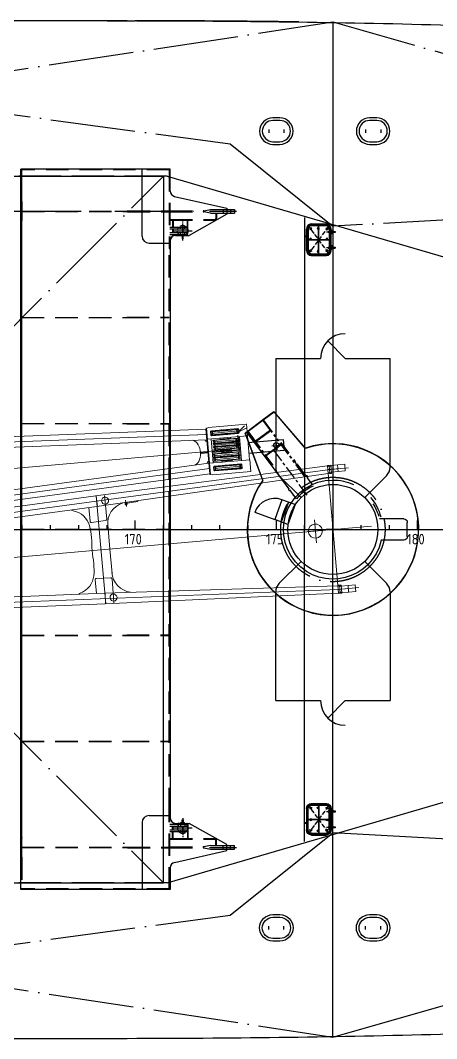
# Model space of a CAD drawing. Header units: millimetres. Extents: x -1838618 to -1600818, y -1770412 to -1553248.
# Drawn here: x -1694560 to -1682764, y -1733110 to -1704294 of the extents above; entities that cross this region are included whole.
import ezdxf

# ---------------------------------------------------------------- set-up
doc = ezdxf.new("R2010")
doc.units = ezdxf.units.MM
doc.header["$LTSCALE"] = 100
for name, pattern in [('ACAD_ISO02W100', [15, 12, -3]), ('ACAD_ISO04W100', [30, 24, -3, 0, -3]), ('ACAD_ISO05W100', [34, 24, -3, 0.5, -3, 0.5, -3]), ('CENTER', [2, 1.25, -0.25, 0.25, -0.25]), ('DASHED', [0.75, 0.5, -0.25]), ('HC2-TOP$0$238-P33+P34-tv$0$DASHED2', [9.525, 6.35, -3.175]), ('HC2-TOP$0$CENTER2', [28.575, 19.05, -3.175, 3.175, -3.175]), ('HC2-TOP$0$DASHED2', [9.525, 6.35, -3.175]), ('HC2-TOP$0$PHANTOM', [63.5, 31.75, -6.35, 6.35, -6.35, 6.35, -6.35]), ('HIDDEN', [9.525, 6.35, -3.175])]:
    doc.linetypes.add(name, pattern=pattern)
for name, color, linetype in [('412equipment', 6, 'Continuous'), ('_____1', 160, 'Continuous'), ('EDGES', 6, 'Continuous'), ('HC2-TOP$0$K1-CEN', 1, 'HC2-TOP$0$CENTER2'), ('HC2-TOP$0$K1-COMP_L', 140, 'HC2-TOP$0$PHANTOM'), ('HC2-TOP$0$K1-DASH', 2, 'HC2-TOP$0$DASHED2'), ('HC2-TOP$0$K2-DASH', 9, 'HC2-TOP$0$DASHED2'), ('HC2-TOP$0$SHAPE_L', 3, 'Continuous'), ('HC2-TOP$0$THICK_L', 3, 'Continuous'), ('图层4', 4, 'Continuous'), ('外型', 6, 'Continuous'), ('点划线', 1, 'CENTER'), ('物件', 4, 'Continuous'), ('虚线G', 3, 'DASHED')]:
    doc.layers.add(name, color=color, linetype=linetype)
doc.layers.add('标注', color=2, linetype='Continuous', lineweight=20)
doc.styles.get("Standard").update_dxf_attribs({"font": 'gbenor.shx', "width": 0.9, "bigfont": 'gbcbig.shx'})

# ---------------------------------------------------------------- blocks, each defined once
blk = doc.blocks.new('A$C6DAA1CFF')
at = {"color": 1, "linetype": 'ACAD_ISO04W100'}
blk.add_circle((1620, 5541), 1478, dxfattribs=at)
at = {"color": 2}
for centre, start, end in [((1970, 10381), 90, 180), ((1970, 700), 180, 270)]:
    blk.add_arc(centre, 700, start, end, dxfattribs=at)
at = {"layer": 'EDGES', "color": 4}
for p, q in [((1970, 10381), (1476, 10878)), ((0, 10381), (0, 7308)), ((0, 10381), (1270, 10381)), ((1970, 10381), (3240, 10381)), ((3240, 7308), (3240, 10381)), ((719, 6443), (102, 7060)), ((2521, 6443), (3138, 7060)), ((719, 4638), (102, 4021)), ((2521, 4638), (3138, 4021)), ((0, 700), (0, 3773)), ((3240, 3773), (3240, 700)), ((0, 700), (1270, 700)), ((1970, 700), (1476, 204)), ((1970, 700), (3240, 700))]:
    blk.add_line(p, q, dxfattribs=at)
blk.add_circle((1620, 5541), 1275, dxfattribs=at)
for centre, start, end in [((350, 7308), 180, 224.9592), ((2890, 7308), 315.0408, 0), ((350, 3773), 135.0408, 180), ((2890, 3773), 0, 44.9592)]:
    blk.add_arc(centre, 350, start, end, dxfattribs=at)
blk = doc.blocks.new('COORD')
at = {"color": 4}
for p, q in [((131400, 0), (131400, 125)), ((132200, 0), (132200, 125)), ((133000, 0), (133000, 125)), ((133800, 0), (133800, 125)), ((134600, 0), (134600, 250)), ((134600, 0), (134600, 125)), ((135400, 0), (135400, 125)), ((136200, 0), (136200, 125)), ((137000, 0), (137000, 125)), ((137800, 0), (137800, 125)), ((138600, 0), (138600, 250)), ((138600, 0), (138600, 125)), ((139400, 0), (139400, 125)), ((140200, 0), (140200, 125)), ((141000, 0), (141000, 125)), ((141800, 0), (141800, 125)), ((142600, 0), (142600, 250)), ((142600, 0), (142600, 125)), ((-3960, 0), (177600, 0))]:
    blk.add_line(p, q, dxfattribs=at)
for s, p in [('170', (134304, -423)), ('175', (138304, -423)), ('180', (142304, -423))]:
    blk.add_text(s, height=300, dxfattribs=at).set_placement(p)
blk = doc.blocks.new('H600X800A')
at = {"layer": '图层4'}
for p, q in [((-213, 45), (-213, -45)), ((213, 45), (213, -45))]:
    blk.add_line(p, q, dxfattribs=at)
for points in [[(475, 0, 0.414214), (100, 375), (-100, 375, 0.414214), (-475, 0, 0.414214), (-100, -375), (100, -375, 0.414214)], [(400, 0), (400, 0, 0.414214), (100, 300), (-100, 300, 0.414214), (-400, 0), (-400, 0, 0.414214), (-100, -300), (100, -300, 0.414214)]]:
    blk.add_lwpolyline(points, format="xyb", close=True, dxfattribs=at)
blk = doc.blocks.new('manhole cove')
at = {"layer": '标注'}
for p, q in [((-144186, 45168), (-144186, 45078)), ((-143759, 45168), (-143759, 45078))]:
    blk.add_line(p, q, dxfattribs=at)
at = {"color": 2, "xscale": -1, "rotation": 180.0000000005409}
blk.add_blockref('H600X800A', (-143973, 45123), dxfattribs=at)
blk = doc.blocks.new('HC2-TOP$0$CYL-280')
at = {"ltscale": 0.1}
for points in [[(-233, 18), (-233, -18), (-149, -18), (-149, 18)], [(-139, 122), (-122, 139), (-97, 114), (-114, 97)], [(-139, -122), (-122, -139), (-97, -114), (-114, -97)]]:
    blk.add_lwpolyline(points, close=True, dxfattribs=at)
blk.add_circle((0, 0), 149, dxfattribs=at)
at = {"layer": 'HC2-TOP$0$K1-CEN', "ltscale": 0.1}
for p, q in [((-275, 0), (275, 0)), ((0, 275), (0, -275))]:
    blk.add_line(p, q, dxfattribs=at)
blk = doc.blocks.new('A$C72DA127C')
at = {"color": 136, "linetype": 'HC2-TOP$0$238-P33+P34-tv$0$DASHED2', "lineweight": -2}
for p, q in [((984, 9019), (1924, 9019)), ((984, 8989), (1924, 8989)), ((1932, 9005), (1924, 9019)), ((1932, 9003), (1924, 8989)), ((1932, 9003), (1932, 9005)), ((1934, 9005), (1942, 9019)), ((1934, 9003), (1934, 9005)), ((1934, 9003), (1942, 8989)), ((1942, 9019), (2134, 9059)), ((2134, 8949), (1942, 8989)), ((2134, 9059), (2594, 9059)), ((2134, 8949), (2594, 8949)), ((2287, 8949), (2287, 8799)), ((2302, 8949), (2302, 8799)), ((2487, 9059), (2487, 8949)), ((2701, 9059), (2701, 8949)), ((984, 8769), (2257, 8769)), ((984, 8754), (2257, 8754)), ((1056, 8754), (1056, 8557)), ((1071, 8754), (1071, 8557)), ((1484, 8361), (1484, 8754)), ((1494, 8361), (1494, 8754)), ((984, 8557), (1484, 8557)), ((984, 8507), (1484, 8507)), ((984, 8401), (1484, 8401)), ((1056, 8507), (1056, 8401)), ((1071, 8507), (1071, 8401)), ((1484, 8507), (1484, 8557)), ((1484, 8351), (1484, 8401)), ((1484, 8361), (1494, 8361)), ((984, 8351), (1484, 8351)), ((984, -8343), (1484, -8343)), ((1484, -8343), (1484, -8393)), ((1484, -8353), (1494, -8353)), ((1484, -8353), (1484, -8746)), ((1494, -8353), (1494, -8746)), ((984, -8393), (1484, -8393)), ((984, -8499), (1484, -8499)), ((984, -8549), (1484, -8549)), ((1056, -8499), (1056, -8393)), ((1056, -8746), (1056, -8549)), ((1071, -8499), (1071, -8393)), ((1071, -8746), (1071, -8549)), ((1484, -8499), (1484, -8549)), ((984, -8746), (2257, -8746)), ((984, -8761), (2257, -8761)), ((2287, -8941), (2287, -8791)), ((2302, -8941), (2302, -8791)), ((984, -8981), (1924, -8981)), ((984, -9011), (1924, -9011)), ((1932, -8995), (1924, -8981)), ((1932, -8997), (1924, -9011)), ((1932, -8995), (1932, -8997)), ((1934, -8995), (1942, -8981)), ((1934, -8995), (1934, -8997)), ((1934, -8997), (1942, -9011)), ((2134, -8941), (1942, -8981)), ((1942, -9011), (2134, -9051)), ((2134, -8941), (2594, -8941)), ((2134, -9051), (2594, -9051)), ((2487, -9051), (2487, -8941)), ((2701, -9051), (2701, -8941))]:
    blk.add_line(p, q, dxfattribs=at)
at = {"color": 136, "linetype": 'Continuous', "lineweight": -2}
for p, q in [((2594, 9059), (2814, 9059)), ((2594, 9059), (2814, 9059)), ((2594, 8949), (2814, 8949)), ((2594, 8949), (2814, 8949)), ((2814, 9059), (2814, 8949)), ((2814, 9059), (2814, 8949)), ((2594, -8941), (2814, -8941)), ((2594, -8941), (2814, -8941)), ((2594, -9051), (2814, -9051)), ((2594, -9051), (2814, -9051)), ((2814, -9051), (2814, -8941)), ((2814, -9051), (2814, -8941))]:
    blk.add_line(p, q, dxfattribs=at)
at = {"color": 136, "linetype": 'HC2-TOP$0$238-P33+P34-tv$0$DASHED2', "lineweight": -2}
for centre, radius, start, end in [((1933, 8982), 38, 76.1839, 103.8161), ((1933, 9026), 38, 256.1839, 283.8161), ((2257, 8799), 45, 270, 0), ((2257, 8799), 30, 270, 0), ((2257, -8791), 45, 0, 90), ((2257, -8791), 30, 0, 90), ((1933, -9018), 38, 76.1839, 103.8161), ((1933, -8974), 38, 256.1839, 283.8161)]:
    blk.add_arc(centre, radius, start, end, dxfattribs=at)
at = {"layer": 'HC2-TOP$0$K1-CEN', "color": 136}
blk.add_line((-20581, 9004), (1648, 9004), dxfattribs=at)
at = {"layer": 'HC2-TOP$0$K1-CEN', "color": 136, "ltscale": 0.5}
for p, q in [((2102, 9004), (2869, 9004)), ((2594, 9079), (2594, 8934)), ((2594, -9071), (2594, -8926)), ((2102, -8996), (2869, -8996))]:
    blk.add_line(p, q, dxfattribs=at)
at = {"layer": 'HC2-TOP$0$K1-CEN', "color": 136, "ltscale": 0.25}
for p, q in [((2594, 9072), (2594, 8941)), ((2594, -9064), (2594, -8933))]:
    blk.add_line(p, q, dxfattribs=at)
at = {"layer": 'HC2-TOP$0$K1-CEN', "color": 136, "ltscale": 0.1}
for p, q in [((1089, 8454), (1597, 8454)), ((1344, 8589), (1344, 8284)), ((1344, -8581), (1344, -8276)), ((1089, -8446), (1597, -8446))]:
    blk.add_line(p, q, dxfattribs=at)
at = {"layer": 'HC2-TOP$0$K1-DASH', "color": 136, "ltscale": 0.2}
for p, q in [((1281, 8507), (1281, 8557)), ((1281, 8351), (1281, 8401)), ((1407, 8507), (1407, 8557)), ((1407, 8351), (1407, 8401)), ((1281, -8343), (1281, -8393)), ((1407, -8343), (1407, -8393)), ((1281, -8499), (1281, -8549)), ((1407, -8499), (1407, -8549))]:
    blk.add_line(p, q, dxfattribs=at)
at = {"layer": 'HC2-TOP$0$K2-DASH', "color": 136}
for p, q in [((964, 10184), (-3246, 10184)), ((964, 10174), (-3246, 10174)), ((-3226, 10174), (-3226, 9284)), ((-3214, 9284), (-3214, 10174)), ((964, 10199), (964, 7954)), ((984, 10199), (984, 7994)), ((-3214, 9284), (-3226, 9284)), ((-3226, 8724), (-3226, 9284)), ((-3214, 9284), (-3210, 9266)), ((-3210, 9266), (-3210, 8745)), ((-3210, 9008), (-236, 9008)), ((-3210, 9000), (-236, 9000)), ((-236, 9008), (-216, 9014)), ((-236, 9008), (-236, 9000)), ((-236, 9000), (-216, 8994)), ((-216, 9014), (964, 9014)), ((-216, 8994), (964, 8994)), ((-3226, 8724), (-3226, -8716)), ((-3217, 8724), (-3226, 8724)), ((-3217, 8724), (-3210, 8745)), ((-3217, -8716), (-3217, 8724)), ((964, 7954), (976, 7954)), ((964, 5224), (964, 7954)), ((976, 7954), (984, 7994)), ((976, 5224), (976, 7954)), ((-3217, 6004), (-236, 6004)), ((-3217, 5996), (-236, 5996)), ((-236, 5995), (-236, 6005)), ((-236, 6005), (964, 6005)), ((-236, 5995), (964, 5995)), ((964, 454), (964, 5224)), ((974, 5224), (974, 454)), ((-3217, 3004), (-236, 3004)), ((-3217, 2995), (-236, 2995)), ((-236, 2993), (-236, 3004)), ((-236, 3004), (964, 3004)), ((-236, 2993), (964, 2993)), ((964, -446), (964, 454)), ((974, 454), (974, -446)), ((-3217, 8), (964, 8)), ((-3217, 0), (964, 0)), ((964, -5216), (964, -446)), ((974, -446), (974, -5216)), ((-3217, -2987), (-236, -2987)), ((-3217, -2996), (-236, -2996)), ((-236, -2985), (-236, -2996)), ((-236, -2985), (964, -2985)), ((-236, -2996), (964, -2996)), ((964, -7946), (964, -5216)), ((976, -7946), (976, -5216)), ((-3217, -5988), (-236, -5988)), ((-3217, -5996), (-236, -5996)), ((-236, -5987), (964, -5987)), ((-236, -5987), (-236, -5997)), ((-236, -5997), (964, -5997)), ((964, -10191), (964, -7946)), ((964, -7946), (976, -7946)), ((976, -7946), (984, -7986)), ((984, -10191), (984, -7986)), ((-3217, -8716), (-3226, -8716)), ((-3226, -8716), (-3226, -9276)), ((-3217, -8716), (-3210, -8737)), ((-3210, -9258), (-3210, -8737)), ((-3214, -8992), (-236, -8992)), ((-3214, -9000), (-236, -9000)), ((-236, -8992), (-216, -8986)), ((-236, -9000), (-236, -8992)), ((-236, -9000), (-216, -9006)), ((-216, -8986), (964, -8986)), ((-216, -9006), (964, -9006)), ((-3226, -9276), (-3226, -10166)), ((-3214, -9276), (-3226, -9276)), ((-3214, -9276), (-3210, -9258)), ((-3214, -9276), (-3214, -10166)), ((964, -10166), (-3246, -10166)), ((964, -10176), (-3246, -10176))]:
    blk.add_line(p, q, dxfattribs=at)
at = {"layer": 'HC2-TOP$0$SHAPE_L', "color": 136}
for p, q in [((994, 10199), (-3246, 10199)), ((-3246, -10191), (-3246, 10199)), ((994, 9574), (994, 10199)), ((1111, 9427), (2594, 9089)), ((2594, 9089), (2594, 8919)), ((2594, 8919), (1524, 8324)), ((994, 8174), (994, -8166)), ((1144, 8324), (1524, 8324)), ((1144, -8316), (1524, -8316)), ((2594, -8911), (1524, -8316)), ((2594, -9081), (2594, -8911)), ((1111, -9419), (2594, -9081)), ((994, -9566), (994, -10191)), ((994, -10191), (-3246, -10191))]:
    blk.add_line(p, q, dxfattribs=at)
for centre, start, end in [((1144, 9574), 180, 257.1475), ((1144, 8174), 90, 180), ((1144, -8166), 180, 270), ((1144, -9566), 102.8525, 180)]:
    blk.add_arc(centre, 150, start, end, dxfattribs=at)
at = {"layer": 'HC2-TOP$0$THICK_L', "color": 136}
for p, q in [((194, 8304), (194, 10199)), ((394, 8104), (994, 8104)), ((194, -8296), (194, -10191)), ((394, -8096), (994, -8096))]:
    blk.add_line(p, q, dxfattribs=at)
for centre, start, end in [((394, 8304), 180, 270), ((394, -8296), 90, 180)]:
    blk.add_arc(centre, 200, start, end, dxfattribs=at)
at = {"layer": 'HC2-TOP$0$K1-COMP_L', "color": 136, "rotation": 90}
blk.add_blockref('HC2-TOP$0$CYL-280', (1344, 8454), dxfattribs=at)
at = {"layer": 'HC2-TOP$0$K1-COMP_L', "color": 136, "xscale": -1, "rotation": 90}
blk.add_blockref('HC2-TOP$0$CYL-280', (1344, -8446), dxfattribs=at)
blk = doc.blocks.new('A$C6D717977')
at = {"color": 31}
for p, q in [((29593, 2460), (30589, 2547)), ((30271, 2368), (30520, 2390)), ((30385, 2504), (30407, 2255)), ((30589, 2547), (30615, 2248)), ((29619, 2161), (30615, 2248))]:
    blk.add_line(p, q, dxfattribs=at)
blk.add_circle((30396, 2379), 75, dxfattribs=at)
at = {"layer": '_____1', "color": 31, "lineweight": 0}
for p, q in [((28422, 2854), (28479, 2891)), ((28479, 2891), (29555, 2985)), ((29555, 2987), (29584, 2651)), ((3054, 1695), (28419, 2691)), ((9653, 2104), (28403, 2841)), ((28387, 2689), (28449, 2694)), ((28402, 2863), (28421, 2864)), ((28403, 2841), (28514, 1579)), ((28421, 2864), (28535, 1559)), ((28448, 2552), (29584, 2651)), ((28531, 2757), (28538, 2678)), ((28539, 2771), (28537, 2771)), ((28537, 2764), (28537, 2771)), ((28537, 2764), (28542, 2758)), ((28539, 2771), (28928, 2805)), ((28929, 2794), (28540, 2760)), ((29325, 2788), (28541, 2719)), ((28542, 2758), (28585, 2741)), ((28549, 2681), (28545, 2675)), ((28546, 2668), (28545, 2675)), ((28546, 2668), (28548, 2668)), ((28936, 2713), (28547, 2679)), ((28548, 2668), (28937, 2702)), ((28549, 2681), (28588, 2706)), ((28559, 2790), (29301, 2855)), ((28571, 2651), (29314, 2716)), ((28584, 2678), (28576, 2768)), ((28813, 2797), (28811, 2795)), ((28813, 2797), (28815, 2797)), ((28928, 2807), (28815, 2797)), ((28817, 2798), (28817, 2800)), ((28822, 2690), (28820, 2692)), ((28822, 2690), (28824, 2688)), ((28938, 2698), (28824, 2688)), ((28847, 2798), (28844, 2832)), ((28846, 2815), (29010, 2830)), ((28858, 2678), (29022, 2693)), ((28858, 2678), (28858, 2676)), ((29320, 2839), (28928, 2805)), ((28928, 2807), (29044, 2817)), ((28929, 2794), (29321, 2829)), ((28936, 2713), (29328, 2747)), ((29329, 2737), (28937, 2702)), ((28938, 2698), (29053, 2708)), ((29022, 2693), (29022, 2690)), ((29046, 2818), (29044, 2817)), ((29046, 2818), (29046, 2815)), ((29055, 2711), (29053, 2708)), ((29055, 2711), (29055, 2713)), ((29097, 2608), (29099, 2581)), ((29319, 2826), (29278, 2801)), ((29326, 2749), (29281, 2767)), ((29292, 2740), (29284, 2830)), ((29302, 2626), (29334, 2261)), ((29309, 2668), (29348, 2223)), ((29319, 2826), (29323, 2833)), ((29322, 2840), (29320, 2839)), ((29323, 2833), (29322, 2840)), ((29323, 2628), (29355, 2262)), ((29331, 2743), (29326, 2749)), ((29329, 2737), (29331, 2737)), ((29331, 2737), (29331, 2743)), ((29334, 2828), (29341, 2748)), ((29351, 2631), (29411, 1952)), ((29576, 2650), (29635, 1972)), ((9671, 1804), (28430, 2542)), ((28549, 2561), (28608, 1882)), ((28601, 2524), (28950, 2555)), ((28601, 2524), (28602, 2518)), ((28602, 2518), (28607, 2512)), ((28951, 2544), (28605, 2514)), ((28605, 2479), (29305, 2541)), ((28607, 2512), (28649, 2496)), ((28609, 2434), (28958, 2465)), ((28613, 2448), (28609, 2441)), ((28609, 2434), (28609, 2441)), ((28610, 2428), (28959, 2458)), ((28610, 2428), (28610, 2421)), ((28610, 2421), (28615, 2415)), ((28957, 2476), (28611, 2445)), ((28613, 2448), (28652, 2468)), ((28960, 2446), (28613, 2415)), ((28614, 2383), (29314, 2444)), ((28615, 2415), (28658, 2400)), ((28621, 2351), (28617, 2344)), ((28618, 2338), (28617, 2344)), ((28618, 2338), (28967, 2369)), ((28966, 2379), (28619, 2349)), ((28619, 2330), (28967, 2360)), ((28619, 2330), (28619, 2323)), ((28619, 2323), (28624, 2317)), ((28621, 2351), (28660, 2372)), ((28968, 2349), (28622, 2319)), ((28622, 2285), (29322, 2346)), ((28624, 2317), (28666, 2303)), ((28666, 2250), (28643, 2521)), ((28799, 2582), (28801, 2557)), ((28802, 2555), (29099, 2581)), ((28850, 2548), (28848, 2546)), ((28850, 2548), (28950, 2557)), ((28858, 2452), (28855, 2456)), ((28858, 2452), (28856, 2449)), ((28959, 2461), (28858, 2452)), ((28858, 2452), (28959, 2461)), ((28866, 2435), (28863, 2469)), ((28866, 2355), (28864, 2360)), ((28866, 2355), (28865, 2351)), ((28866, 2355), (28967, 2364)), ((28967, 2364), (28866, 2355)), ((28874, 2339), (28871, 2373)), ((29299, 2585), (28950, 2555)), ((29053, 2566), (28950, 2557)), ((28951, 2544), (29300, 2575)), ((28957, 2476), (29306, 2506)), ((29307, 2495), (28958, 2465)), ((29308, 2489), (28959, 2458)), ((28959, 2461), (29061, 2470)), ((29061, 2470), (28959, 2461)), ((28960, 2446), (29309, 2476)), ((28966, 2379), (29314, 2410)), ((29315, 2399), (28967, 2369)), ((29316, 2391), (28967, 2360)), ((29070, 2373), (28967, 2364)), ((28967, 2364), (29070, 2373)), ((28968, 2349), (29317, 2380)), ((28974, 2283), (29323, 2313)), ((29053, 2566), (29053, 2564)), ((29056, 2452), (29053, 2486)), ((29061, 2470), (29061, 2474)), ((29061, 2470), (29061, 2467)), ((29065, 2356), (29062, 2390)), ((29070, 2373), (29069, 2378)), ((29070, 2373), (29070, 2369)), ((29296, 2572), (29259, 2549)), ((29285, 2304), (29261, 2575)), ((29302, 2508), (29262, 2522)), ((29304, 2476), (29268, 2453)), ((29310, 2412), (29270, 2425)), ((29313, 2377), (29276, 2357)), ((29318, 2315), (29278, 2329)), ((29296, 2572), (29300, 2579)), ((29299, 2585), (29300, 2579)), ((29306, 2502), (29302, 2508)), ((29304, 2476), (29308, 2483)), ((29307, 2495), (29306, 2502)), ((29308, 2489), (29308, 2483)), ((29315, 2406), (29310, 2412)), ((29313, 2377), (29317, 2384)), ((29315, 2399), (29315, 2406)), ((29316, 2391), (29317, 2384)), ((29323, 2309), (29318, 2315)), ((29324, 2303), (29323, 2309)), ((2107, -96), (28979, 2255)), ((28461, 2184), (28262, 2167)), ((28263, 2150), (28262, 2167)), ((28462, 2167), (28263, 2150)), ((28581, 2195), (29383, 2265)), ((28582, 2177), (29385, 2248)), ((29380, 2155), (28597, 2086)), ((29390, 2043), (28606, 1975)), ((28609, 2139), (28607, 2139)), ((28608, 2132), (28607, 2139)), ((28608, 2132), (28613, 2126)), ((28609, 2139), (28984, 2172)), ((28985, 2161), (28610, 2128)), ((28613, 2126), (28655, 2108)), ((28619, 2049), (28616, 2042)), ((28616, 2036), (28616, 2042)), ((28616, 2036), (28618, 2036)), ((28992, 2080), (28617, 2047)), ((28619, 2030), (28617, 2027)), ((28617, 2021), (28617, 2027)), ((28617, 2021), (28622, 2015)), ((28618, 2036), (28993, 2069)), ((28619, 2049), (28658, 2074)), ((28619, 2030), (28993, 2063)), ((28995, 2050), (28620, 2017)), ((28626, 2242), (28975, 2272)), ((28629, 2255), (28626, 2248)), ((28626, 2242), (28626, 2248)), ((28974, 2283), (28627, 2253)), ((28629, 2255), (28668, 2276)), ((28654, 2046), (28646, 2136)), ((28664, 1934), (28656, 2027)), ((28829, 2240), (29127, 2266)), ((28829, 2240), (28831, 2217)), ((28833, 2199), (28835, 2176)), ((28835, 2176), (29132, 2202)), ((28868, 2164), (28866, 2161)), ((28868, 2164), (28870, 2166)), ((28983, 2176), (28870, 2166)), ((28874, 2149), (28871, 2183)), ((28875, 2259), (28872, 2263)), ((28975, 2268), (28875, 2259)), ((28877, 2057), (28875, 2059)), ((28878, 2055), (28876, 2052)), ((28877, 2057), (28880, 2055)), ((28878, 2055), (28880, 2055)), ((28883, 2038), (28880, 2072)), ((28993, 2065), (28880, 2055)), ((28993, 2065), (28880, 2055)), ((29324, 2303), (28975, 2272)), ((28975, 2268), (29078, 2277)), ((28983, 2176), (29099, 2186)), ((29360, 2205), (28984, 2172)), ((28985, 2161), (29361, 2194)), ((28992, 2080), (29369, 2113)), ((29369, 2102), (28993, 2069)), ((29370, 2095), (28993, 2063)), ((28993, 2065), (29109, 2075)), ((28993, 2065), (29109, 2075)), ((28995, 2050), (29371, 2083)), ((29078, 2277), (29078, 2281)), ((29096, 2169), (29093, 2203)), ((29101, 2184), (29099, 2186)), ((29101, 2184), (29102, 2182)), ((29106, 2057), (29103, 2092)), ((29111, 2077), (29109, 2075)), ((29111, 2075), (29109, 2075)), ((29111, 2077), (29111, 2079)), ((29111, 2075), (29111, 2073)), ((29127, 2266), (29129, 2243)), ((29130, 2225), (29132, 2202)), ((29359, 2192), (29318, 2166)), ((29366, 2115), (29321, 2132)), ((29332, 2105), (29325, 2195)), ((29369, 2080), (29328, 2055)), ((29376, 2003), (29331, 2023)), ((29342, 1994), (29334, 2086)), ((29359, 2192), (29363, 2198)), ((29363, 2205), (29360, 2205)), ((29363, 2198), (29363, 2205)), ((29371, 2108), (29366, 2115)), ((29369, 2102), (29372, 2102)), ((29369, 2080), (29373, 2087)), ((29372, 2102), (29371, 2108)), ((29373, 2087), (29372, 2094)), ((9886, -653), (28488, 1878)), ((28507, 1873), (29644, 1973)), ((28625, 1683), (28619, 1762)), ((28622, 2015), (28665, 1997)), ((28626, 1774), (28624, 1774)), ((28625, 1767), (28624, 1774)), ((28629, 1938), (28625, 1931)), ((28626, 1927), (28625, 1931)), ((28625, 1767), (28629, 1761)), ((28626, 1774), (29016, 1808)), ((29002, 1968), (28627, 1936)), ((29017, 1797), (28627, 1763)), ((28628, 1925), (29003, 1958)), ((28629, 1938), (28668, 1965)), ((29412, 1791), (28629, 1722)), ((28629, 1761), (28672, 1743)), ((28646, 1795), (29388, 1860)), ((28671, 1681), (28663, 1773)), ((28856, 1930), (29154, 1956)), ((28856, 1930), (28859, 1900)), ((28887, 1945), (28885, 1947)), ((28887, 1945), (28889, 1946)), ((29003, 1956), (28889, 1946)), ((28900, 1802), (28898, 1798)), ((28900, 1802), (28902, 1802)), ((28905, 1785), (28902, 1820)), ((29015, 1812), (28902, 1802)), ((28933, 1820), (28933, 1818)), ((29002, 1968), (29378, 2001)), ((29379, 1991), (29003, 1958)), ((29003, 1956), (29118, 1966)), ((29015, 1812), (29131, 1822)), ((29407, 1842), (29016, 1808)), ((29017, 1797), (29408, 1831)), ((29024, 1716), (29415, 1750)), ((29416, 1739), (29025, 1705)), ((29120, 1966), (29118, 1966)), ((29120, 1966), (29120, 1968)), ((29133, 1822), (29131, 1822)), ((29133, 1822), (29133, 1818)), ((29154, 1956), (29156, 1926)), ((29406, 1829), (29365, 1804)), ((29413, 1752), (29368, 1770)), ((29379, 1743), (29371, 1835)), ((29381, 1997), (29376, 2003)), ((29379, 1991), (29381, 1993)), ((29381, 1993), (29381, 1997)), ((29406, 1829), (29410, 1836)), ((29409, 1842), (29407, 1842)), ((29410, 1836), (29409, 1842)), ((29418, 1746), (29413, 1752)), ((29416, 1739), (29418, 1742)), ((29418, 1742), (29418, 1746)), ((29428, 1751), (29421, 1833)), ((29673, 1637), (29644, 1973)), ((3350, -1693), (28503, 1729)), ((9921, -952), (28514, 1579)), ((28516, 1557), (28535, 1559)), ((28534, 1570), (28597, 1543)), ((28597, 1543), (29673, 1637)), ((28636, 1684), (28632, 1677)), ((28633, 1673), (28632, 1677)), ((29024, 1716), (28634, 1682)), ((28635, 1671), (29025, 1705)), ((28636, 1684), (28675, 1709)), ((28658, 1656), (29401, 1721)), ((28909, 1693), (28907, 1695)), ((28909, 1693), (28911, 1693)), ((29025, 1703), (28911, 1693)), ((28945, 1681), (28945, 1683)), ((29025, 1703), (29140, 1713)), ((29143, 1713), (29140, 1713)), ((29143, 1713), (29142, 1715))]:
    blk.add_line(p, q, dxfattribs=at)
for points in [[(29542, 2865), (29315, 2753), (29493, 2934)], [(28559, 2790), (28544, 2787), (28534, 2773), (28531, 2757)], [(28538, 2678), (28544, 2664), (28556, 2654), (28571, 2651)], [(28588, 2706), (28596, 2713), (28597, 2724), (28594, 2733), (28585, 2741)], [(29278, 2801), (29272, 2792), (29271, 2783), (29274, 2773), (29281, 2767)], [(29334, 2828), (29328, 2842), (29317, 2854), (29301, 2855)], [(29314, 2716), (29328, 2721), (29338, 2733), (29341, 2748)], [(28372, 2539), (28380, 2520), (28394, 2504), (28414, 2495), (28434, 2494)], [(28652, 2468), (28660, 2478), (28659, 2488), (28649, 2496)], [(28660, 2372), (28668, 2381), (28667, 2392), (28658, 2400)], [(29259, 2549), (29251, 2540), (29252, 2529), (29262, 2522)], [(29268, 2453), (29260, 2444), (29261, 2433), (29270, 2425)], [(29276, 2357), (29268, 2348), (29269, 2337), (29278, 2329)], [(28658, 2074), (28666, 2081), (28667, 2092), (28664, 2103), (28655, 2108)], [(28668, 2276), (28676, 2285), (28675, 2296), (28666, 2303)], [(29318, 2166), (29313, 2159), (29311, 2149), (29315, 2138), (29321, 2132)], [(29328, 2055), (29322, 2048), (29321, 2037), (29324, 2029), (29331, 2023)], [(29372, 2094), (29370, 2093), (29370, 2095)], [(28484, 1925), (28464, 1921), (28446, 1909), (28435, 1891), (28430, 1871)], [(28646, 1795), (28631, 1789), (28622, 1778), (28619, 1762)], [(28626, 1927), (28626, 1925), (28628, 1925)], [(28668, 1965), (28676, 1972), (28677, 1981), (28674, 1991), (28665, 1997)], [(28675, 1709), (28683, 1718), (28684, 1727), (28681, 1738), (28672, 1743)], [(28933, 1818), (29098, 1832), (29097, 1834)], [(29365, 1804), (29359, 1797), (29358, 1786), (29361, 1778), (29368, 1770)], [(29421, 1833), (29415, 1847), (29404, 1857), (29388, 1860)], [(29401, 1721), (29415, 1726), (29425, 1738), (29428, 1753)], [(28625, 1683), (28631, 1669), (28643, 1659), (28658, 1656)], [(28633, 1673), (28633, 1671), (28635, 1671)], [(29110, 1695), (29109, 1697), (28945, 1683)]]:
    blk.add_lwpolyline(points, dxfattribs=at)
for points in [[(28247, 2191), (28240, 2308), (28158, 2507), (28026, 2526)], [(28087, 1824), (28215, 1866), (28260, 2074), (28247, 2191)]]:
    blk.add_open_spline(points, degree=3, dxfattribs=at)
blk = doc.blocks.new('A$C0D853225')
at = {"layer": '_____1', "color": 31}
for p, q in [((-9954, 3128), (-9672, 3338)), ((-9949, 3119), (-9666, 3330)), ((-9666, 3330), (-9672, 3338)), ((-9666, 3330), (-9661, 3334)), ((-8779, 2295), (-9666, 3330)), ((-8781, 2299), (-9666, 3330)), ((-8777, 2303), (-9661, 3334)), ((-10477, 2728), (-9949, 3119)), ((-10443, 2767), (-9954, 3128)), ((-9720, 2743), (-9983, 3095)), ((-9709, 2752), (-9969, 3104)), ((-9990, 1393), (-10482, 2726)), ((-9983, 1393), (-10477, 2728)), ((-9249, 1157), (-10436, 2758)), ((-10065, 2299), (-10412, 2776)), ((-10052, 2308), (-10399, 2786)), ((-9772, 2811), (-10194, 2497)), ((-9631, 2621), (-9676, 2683)), ((-9617, 2630), (-9662, 2692)), ((-9902, 2104), (-9479, 2417)), ((-9893, 2093), (-9470, 2406)), ((-9541, 2499), (-9586, 2561)), ((-9528, 2509), (-9573, 2570)), ((-9269, 2134), (-9494, 2439)), ((-9256, 2144), (-9483, 2449)), ((-9237, 2159), (-9462, 2464)), ((-9973, 2177), (-10020, 2239)), ((-9962, 2187), (-10007, 2248)), ((-9704, 1812), (-9928, 2117)), ((-9691, 1822), (-9917, 2127)), ((-9451, 1945), (-9677, 2248)), ((-9179, 2013), (-9224, 2074)), ((-9166, 2022), (-9211, 2084)), ((-9359, 1823), (-9406, 1883)), ((-9088, 1458), (-9314, 1764)), ((-9088, 1891), (-9135, 1953)), ((-9076, 1900), (-9121, 1962)), ((-9056, 1915), (-9101, 1977)), ((-9088, 1958), (-9032, 1825)), ((-8783, 1479), (-9043, 1831)), ((-8769, 1486), (-9032, 1838)), ((-8749, 1501), (-9011, 1855)), ((-9236, 1140), (-9498, 1494)), ((-8721, 1498), (-8734, 1515)), ((-8998, 1337), (-9043, 1398)), ((-8726, 973), (-8953, 1277)), ((-9035, 871), (-9224, 1125)), ((-5993, 301), (-6684, 301)), ((-8000, -95), (-8000, 283)), ((-5892, -202), (-5892, 202)), ((-7809, 0), (-8189, 0)), ((-5993, -303), (-6631, -303))]:
    blk.add_line(p, q, dxfattribs=at)
at = {"layer": '_____1', "color": 31, "lineweight": 0}
for p, q in [((-8157, 1798), (-14727, 949)), ((-8109, 1813), (-8158, 1808)), ((-8158, 1808), (-8138, 1579)), ((-8138, 1579), (-8158, 1808)), ((-7843, -1800), (-8157, 1798)), ((-8044, 1788), (-8143, 1780)), ((-7562, 1744), (-8135, 1694)), ((-8109, 1813), (-8089, 1584)), ((-7854, 1639), (-7871, 1827)), ((-8150, 1693), (-33303, -1729)), ((-8139, 1588), (-14686, 653)), ((-7861, 1718), (-8150, 1693)), ((-8030, 1619), (-8128, 1610)), ((-14721, 952), (-33314, -1579)), ((-14671, 654), (-14712, 952)), ((-14438, -2103), (-14706, 953)), ((-14444, 668), (-14469, 963)), ((-14686, 653), (-33288, -1878)), ((-14882, 235), (-14916, 622)), ((-14407, 296), (-14441, 687)), ((-13959, 749), (-13960, 757)), ((-13889, 710), (-13891, 737)), ((-13883, 740), (-13885, 768)), ((-13849, 653), (-13876, 834)), ((-13842, 746), (-13847, 774)), ((-15396, 535), (-15398, 556)), ((-6907, 96), (-33779, -2255)), ((-14840, 199), (-14440, 254)), ((-14319, -553), (-14380, 138)), ((-8469, -377), (-8526, 269)), ((-14319, -553), (-14259, -1244)), ((-14737, -1426), (-14703, -1813)), ((-7854, -1695), (-33219, -2691)), ((-7861, -1590), (-14471, -1804)), ((-7842, -1808), (-7862, -1579)), ((-7565, -1670), (-7854, -1695)), ((-7748, -1600), (-7846, -1608)), ((-7265, -1644), (-7839, -1694)), ((-7793, -1804), (-7813, -1575)), ((-7556, -1777), (-7572, -1588)), ((-14471, -1804), (-33230, -2542)), ((-15190, -1813), (-15189, -1832)), ((-7843, -1800), (-14460, -2105)), ((-14456, -1803), (-14445, -2103)), ((-14230, -1776), (-14204, -2072)), ((-7793, -1804), (-7842, -1808)), ((-7733, -1769), (-7832, -1777)), ((-14453, -2104), (-33203, -2841))]:
    blk.add_line(p, q, dxfattribs=at)
at = {"layer": '_____1', "color": 31}
for points in [[(-10477, 2728), (-10482, 2737), (-10443, 2767)], [(-10482, 2726), (-10477, 2728), (-10436, 2758)], [(-10185, 2486), (-9973, 2643), (-9762, 2799)], [(-8580, 1275), (-8726, 1470), (-8715, 1483), (-8713, 1498), (-8719, 1513), (-8732, 1522), (-8747, 1524), (-8762, 1518)], [(-9249, 1157), (-9258, 1144), (-9260, 1129), (-9254, 1114), (-9243, 1105), (-9226, 1103), (-9213, 1108)], [(-8813, 1078), (-8891, 1015), (-8966, 945), (-9035, 871)]]:
    blk.add_lwpolyline(points, dxfattribs=at)
at = {"layer": '_____1', "color": 31, "lineweight": 0}
for points in [[(-8109, 1813), (-8089, 1584), (-8138, 1579)], [(-8089, 1584), (-8044, 1588), (-8064, 1817), (-8109, 1813)], [(-8047, 1622), (-7649, 1657), (-7665, 1845), (-8063, 1810)], [(-13534, 818), (-13531, 791), (-13891, 737)], [(-13889, 710), (-13829, 717), (-13832, 747)], [(-13838, 716), (-13839, 705), (-13847, 698), (-13855, 693), (-13866, 694), (-13873, 700), (-13878, 711)], [(-14440, 254), (-14425, 260), (-14415, 269), (-14408, 280), (-14407, 296)], [(-14882, 235), (-14879, 220), (-14869, 208), (-14856, 202), (-14840, 199)], [(-14702, -1386), (-14716, -1390), (-14729, -1397), (-14736, -1411), (-14737, -1426)], [(-14224, -1795), (-14258, -1404), (-14261, -1389), (-14271, -1379), (-14282, -1371), (-14298, -1370), (-14702, -1386)], [(-7862, -1579), (-7813, -1575), (-7793, -1804)], [(-7793, -1804), (-7748, -1800), (-7768, -1571), (-7813, -1575)], [(-7748, -1794), (-7350, -1759), (-7367, -1570), (-7765, -1605)]]:
    blk.add_lwpolyline(points, dxfattribs=at)
at = {"layer": '_____1', "color": 31}
for points, knots in [([(-9986, 1389), (-10693, 378), (-10527, -1008), (-9599, -1822), (-8671, -2638), (-7280, -2623), (-6366, -1793), (-5453, -958), (-5311, 424), (-6038, 1425), (-6672, 2297), (-7791, 2631), (-8779, 2295)], [0, 0, 0, 0, 1, 1, 1, 2, 2, 2, 3, 3, 3, 3.873397, 3.873397, 3.873397, 3.873397]), ([(-9990, 1393), (-10675, 415), (-10547, -916), (-9691, -1747), (-8827, -2579), (-7503, -2661), (-6542, -1947), (-5585, -1225), (-5293, 68), (-5847, 1131), (-6411, 2190), (-7638, 2681), (-8777, 2303)], [0, 0, 0, 0, 1, 1, 1, 2, 2, 2, 3, 3, 3, 4, 4, 4, 4]), ([(-6631, -303), (-6890, -1431), (-8296, -1787), (-9060, -917), (-9838, 0), (-9204, 1389), (-8000, 1400)], [0, 0, 0, 0, 1, 1, 1, 2, 2, 2, 2])]:
    blk.add_open_spline(points, degree=3, knots=knots, dxfattribs=at)
for points in [[(-8560, 1228), (-8674, 1180), (-8790, 1101), (-8884, 1020)], [(-8000, 1400), (-7795, 1401), (-7607, 1358), (-7420, 1275)], [(-6935, 910), (-6796, 753), (-6701, 562), (-6645, 361)], [(-6865, 730), (-6787, 607), (-6749, 519), (-6704, 380)], [(-5993, 301), (-5940, 304), (-5892, 258), (-5892, 202)], [(-5892, -202), (-5892, -258), (-5937, -303), (-5993, -303)]]:
    blk.add_open_spline(points, degree=3, dxfattribs=at)
at = {"layer": '_____1', "color": 31, "lineweight": 0}
for points, knots in [([(-14555, 807), (-14539, 675), (-14352, 692), (-14356, 824), (-14377, 955), (-14561, 940), (-14555, 807)], [0, 0, 0, 0, 1, 1, 1, 2, 2, 2, 2]), ([(-8698, -61), (-8663, -325), (-8288, -292), (-8300, -26), (-8335, 237), (-8709, 204), (-8698, -61), (-8698, -61), (-8300, -26), (-8300, -26)], [0, 0, 0, 0, 1, 1, 1, 2, 2, 2, 3, 3, 3, 3]), ([(-14315, -1933), (-14300, -2066), (-14112, -2048), (-14116, -1915), (-14136, -1785), (-14323, -1800), (-14315, -1933)], [0, 0, 0, 0, 1, 1, 1, 2, 2, 2, 2])]:
    blk.add_open_spline(points, degree=3, knots=knots, dxfattribs=at)
for points in [[(-13959, 749), (-14230, 668), (-14413, 392), (-14378, 111)], [(-14822, -597), (-14850, -115), (-14811, 433), (-15396, 535)], [(-15190, -1813), (-14631, -1603), (-14766, -1084), (-14822, -597)], [(-14261, -1216), (-14247, -1500), (-14019, -1739), (-13738, -1772)]]:
    blk.add_open_spline(points, degree=3, dxfattribs=at)
blk = doc.blocks.new('A$C316F6EE2')
at = {"color": 3, "ltscale": 10}
for p, q in [((-1445, 845), (-1650, 281)), ((-1257, 777), (-1463, 213)), ((-1069, 708), (-1445, 845)), ((-1069, 708), (-1275, 145)), ((-2214, 487), (-1650, 281)), ((-1275, 145), (-1650, 281))]:
    blk.add_line(p, q, dxfattribs=at)
blk.add_arc((-1650, 281), 600, 70, 160, dxfattribs=at)
blk = doc.blocks.new('800x600')
at = {"layer": '外型', "color": 2, "linetype": 'Continuous'}
for p, q in [((-300, 348), (300, 348)), ((-448, 208), (-448, -216)), ((448, 208), (448, -208))]:
    blk.add_line(p, q, dxfattribs=at)
for centre, radius, start, end in [((-300, 200), 148, 90.0672, 176.7), ((300, 200), 148, 3.2955, 89.9373), ((-300, -199), 149, 186.6047, 269.7316), ((300, -200), 148, 270.0672, 356.7)]:
    blk.add_arc(centre, radius, start, end, dxfattribs=at)
at = {"layer": '标注', "linetype": 'ACAD_ISO05W100', "lineweight": 25, "ltscale": 0.05}
for p, q in [((-370, -270), (370, 270)), ((370, -270), (-370, 270))]:
    blk.add_line(p, q, dxfattribs=at)
at = {"layer": '标注', "lineweight": 25}
for p, q in [((-338, 246), (-291, 256)), ((-328, 199), (-338, 246)), ((-338, 48), (-338, 0)), ((-338, 0), (-290, 0)), ((0, 198), (0, 246)), ((0, 246), (48, 246)), ((338, 0), (290, 0)), ((338, 246), (291, 256)), ((328, 199), (338, 246)), ((338, 48), (338, 0)), ((-328, -199), (-338, -246)), ((-338, -246), (-291, -256)), ((0, -198), (0, -246)), ((0, -246), (48, -246)), ((338, -246), (291, -256)), ((328, -199), (338, -246)), ((-300, -348), (300, -348))]:
    blk.add_line(p, q, dxfattribs=at)
for centre, start, end in [((-338, 0), 0, 90), ((-338, 246), 281.5316, 11.5316), ((0, 246), 270, 0), ((338, 246), 168.4684, 258.4684), ((338, 0), 90, 180), ((-338, -246), 348.4684, 78.4684), ((0, -246), 0, 90), ((338, -246), 101.5316, 191.5316)]:
    blk.add_arc(centre, 48.1, start, end, dxfattribs=at)
at = {"layer": '点划线', "color": 2}
blk.add_line((78, 376), (118, 376), dxfattribs=at)
at = {"layer": '点划线', "color": 2, "linetype": 'CENTER', "ltscale": 0.2}
for p, q in [((-224, -218), (-224, -479)), ((224, -218), (224, -479)), ((-274, -379), (-169, -379)), ((274, -379), (169, -379))]:
    blk.add_line(p, q, dxfattribs=at)
at = {"layer": '物件', "color": 2, "linetype": 'HIDDEN', "ltscale": 20}
for p, q in [((300, 342), (-300, 342)), ((-300, 330), (300, 330)), ((-300, 318), (300, 318)), ((300, 305), (-300, 305)), ((300, 299), (-300, 299)), ((-4, 346), (-4, -346)), ((4, 346), (4, -346)), ((-448, 4), (-100, 4)), ((-442, 200), (-442, -200)), ((-430, -200), (-430, 200)), ((-418, -200), (-418, 200)), ((-405, -200), (-405, 200)), ((-399, 200), (-399, -200)), ((-100, 4), (448, 4)), ((399, 200), (399, -200)), ((405, -200), (405, 200)), ((418, -200), (418, 200)), ((430, -200), (430, 200)), ((442, 200), (442, -200)), ((-448, -4), (-100, -4)), ((-100, -4), (448, -4)), ((300, -299), (-300, -299)), ((300, -305), (-300, -305)), ((-300, -318), (300, -318)), ((-300, -330), (300, -330)), ((300, -342), (-300, -342))]:
    blk.add_line(p, q, dxfattribs=at)
at = {"layer": '物件', "color": 2}
for p, q in [((87, 391), (97, 391)), ((87, 391), (87, 296)), ((97, 296), (87, 296)), ((97, 391), (97, 296)), ((101, 391), (101, 348)), ((101, 391), (111, 391)), ((111, 391), (111, 348)), ((-236, -265), (-236, -396)), ((-236, -265), (-213, -265)), ((-213, -265), (-213, -396)), ((213, -265), (213, -396)), ((236, -265), (213, -265)), ((236, -265), (236, -396)), ((-258, -365), (-260, -367)), ((-260, -394), (-260, -367)), ((-258, -396), (-260, -394)), ((-258, -396), (-258, -365)), ((-258, -365), (-252, -365)), ((-258, -396), (-252, -396)), ((-252, -346), (-252, -408)), ((-252, -358), (-237, -358)), ((-252, -408), (-237, -408)), ((-237, -347), (-237, -396)), ((-237, -349), (-236, -349)), ((-237, -391), (-237, -408)), ((-236, -396), (-236, -461)), ((-236, -461), (-213, -461)), ((-213, -349), (-212, -349)), ((-213, -396), (-213, -461)), ((-212, -347), (-212, -396)), ((-212, -358), (-197, -358)), ((-212, -391), (-212, -408)), ((-212, -408), (-197, -408)), ((-197, -346), (-197, -396)), ((-197, -350), (-192, -350)), ((-192, -356), (-197, -356)), ((-197, -362), (-194, -362)), ((-197, -391), (-197, -408)), ((-197, -404), (-194, -404)), ((-194, -362), (-194, -376)), ((-194, -371), (-185, -371)), ((-194, -371), (-194, -391)), ((-194, -391), (-185, -391)), ((-194, -404), (-194, -391)), ((-191, -378), (-191, -383)), ((-189, -352), (-189, -353)), ((-189, -377), (-188, -377)), ((-189, -384), (-188, -384)), ((-187, -378), (-187, -383)), ((-185, -371), (-182, -373)), ((-185, -371), (-185, -391)), ((-185, -391), (-182, -389)), ((-182, -373), (-176, -373)), ((-182, -373), (-182, -389)), ((-176, -378), (-182, -378)), ((-174, -375), (-174, -377)), ((174, -374), (174, -377)), ((182, -373), (176, -373)), ((176, -378), (182, -378)), ((185, -371), (182, -373)), ((182, -373), (182, -381)), ((182, -389), (182, -380)), ((185, -390), (182, -389)), ((197, -371), (185, -371)), ((185, -371), (185, -391)), ((194, -391), (185, -391)), ((187, -378), (187, -383)), ((189, -376), (188, -376)), ((189, -384), (188, -384)), ((189, -352), (189, -353)), ((191, -378), (191, -383)), ((197, -350), (192, -350)), ((192, -356), (197, -356)), ((194, -362), (194, -376)), ((197, -362), (194, -362)), ((194, -371), (194, -391)), ((194, -404), (194, -391)), ((197, -404), (194, -404)), ((197, -346), (197, -396)), ((212, -358), (197, -358)), ((197, -391), (197, -408)), ((212, -408), (197, -408)), ((212, -347), (212, -396)), ((213, -349), (212, -349)), ((212, -391), (212, -408)), ((213, -396), (213, -461)), ((236, -461), (213, -461)), ((237, -349), (236, -349)), ((236, -396), (236, -461)), ((237, -347), (237, -396)), ((252, -358), (237, -358)), ((237, -391), (237, -408)), ((252, -408), (237, -408)), ((252, -346), (252, -408)), ((258, -365), (252, -365)), ((258, -396), (252, -396)), ((258, -365), (258, -381)), ((258, -365), (260, -367)), ((258, -396), (258, -380)), ((258, -396), (260, -394)), ((260, -394), (260, -367))]:
    blk.add_line(p, q, dxfattribs=at)
at = {"layer": '物件', "color": 2, "linetype": 'Continuous', "ltscale": 10}
for p, q in [((-4, -4), (4, 4)), ((4, -4), (-4, 4))]:
    blk.add_line(p, q, dxfattribs=at)
at = {"layer": '物件', "color": 2, "linetype": 'HIDDEN', "ltscale": 20}
for centre, radius, start, end in [((-300, 200), 142, 90, 180), ((-300, 200), 130, 90, 180), ((-300, 200), 118, 90, 180), ((-300, 200), 105, 90, 180), ((-300, 200), 98.6, 90, 180), ((300, 200), 142, 0, 90), ((300, 200), 130, 0, 90), ((300, 200), 118, 0, 90), ((300, 200), 105, 0, 90), ((300, 200), 98.6, 0, 90), ((-300, -200), 142, 180, 270), ((-300, -200), 130, 180, 270), ((-300, -200), 118, 180, 270), ((-300, -200), 105, 180, 270), ((-300, -200), 98.6, 180, 270), ((300, -200), 118, 270, 0), ((300, -200), 130, 270, 0), ((300, -200), 142, 270, 0), ((300, -200), 105, 270, 0), ((300, -200), 98.6, 270, 0)]:
    blk.add_arc(centre, radius, start, end, dxfattribs=at)
at = {"layer": '物件', "color": 2}
for centre, radius, start, end in [((-232, -351), 4.93, 138.1263, 180), ((-217, -351), 4.93, 0, 40.9412), ((-192, -352), 2.46, 0, 90), ((-192, -353), 2.46, 270, 0), ((-189, -378), 1.23, 90, 180), ((-189, -383), 1.23, 180, 270), ((-188, -378), 1.23, 0, 90), ((-188, -383), 1.23, 270, 0), ((-176, -375), 1.23, 0, 90), ((-176, -377), 1.23, 270, 0), ((176, -375), 1.23, 90, 180), ((176, -377), 1.23, 180, 270), ((188, -378), 1.23, 90, 180), ((188, -383), 1.23, 180, 270), ((192, -352), 2.46, 90, 180), ((192, -353), 2.46, 180, 270), ((189, -378), 1.23, 0, 90), ((189, -383), 1.23, 270, 0), ((217, -352), 4.93, 139.0588, 180), ((232, -352), 4.93, 0, 41.8737)]:
    blk.add_arc(centre, radius, start, end, dxfattribs=at)
at = {"layer": '虚线G', "color": 2, "linetype": 'HIDDEN', "ltscale": 1.5}
for p, q in [((87, 385), (97, 385)), ((87, 367), (97, 367)), ((101, 385), (111, 385)), ((101, 367), (111, 367)), ((-236, -438), (-213, -438)), ((236, -438), (213, -438))]:
    blk.add_line(p, q, dxfattribs=at)
at = {"layer": '虚线G', "color": 2, "linetype": 'HIDDEN', "ltscale": 3}
for p, q in [((-237, -371), (-260, -371)), ((-236, -391), (-260, -391)), ((-235, -331), (-237, -331)), ((-213, -371), (-236, -371)), ((-213, -391), (-236, -391)), ((-235, -331), (-213, -331)), ((-212, -331), (-213, -331)), ((-194, -371), (-212, -371)), ((-194, -391), (-212, -391)), ((194, -391), (212, -391)), ((252, -348), (197, -348)), ((197, -371), (212, -371)), ((237, -331), (212, -331)), ((213, -371), (236, -371)), ((213, -391), (236, -391)), ((237, -371), (260, -371)), ((237, -391), (260, -391))]:
    blk.add_line(p, q, dxfattribs=at)
for centre, start, end in [((-237, -346), 90, 180), ((-212, -346), 0, 90), ((212, -346), 90, 180), ((237, -346), 0, 90)]:
    blk.add_arc(centre, 14.8, start, end, dxfattribs=at)

msp = doc.modelspace()

# ---------------------------------------------------------------- linework, layer by layer
at = {"color": 9, "linetype": 'ACAD_ISO04W100'}
for p, q in [((-1714504.3, -1704302), (-1688616.7, -1707788.8)), ((-1714504.3, -1708702), (-1685703.3, -1704338.4)), ((-1685703.3, -1704338.4), (-1664852.6, -1710270.3)), ((-1710504.3, -1708702), (-1690504.3, -1728702)), ((-1710504.3, -1728702), (-1690504.3, -1708702)), ((-1660904.3, -1708762.4), (-1685704.3, -1710118.1)), ((-1714504.3, -1728702), (-1685703.3, -1733065.6)), ((-1714504.3, -1733102), (-1688616.7, -1729615.3))]:
    msp.add_line(p, q, dxfattribs=at)
at = {"color": 5, "linetype": 'ACAD_ISO02W100', "ltscale": 20}
for p, q in [((-1685704.3, -1704338.4), (-1685704.3, -1718702)), ((-1690404.3, -1708702), (-1682504.3, -1711002)), ((-1686504.3, -1709877), (-1686504.3, -1718702)), ((-1686504.3, -1727527), (-1686504.3, -1718702)), ((-1685704.3, -1733065.7), (-1685704.3, -1718702)), ((-1690404.3, -1728702), (-1682504.3, -1726402))]:
    msp.add_line(p, q, dxfattribs=at)
at = {"color": 9, "linetype": 'ACAD_ISO04W100', "ltscale": 100}
for p, q in [((-1688616.7, -1707788.8), (-1685704.3, -1710118.1)), ((-1685703.3, -1733065.6), (-1664852.6, -1727134.2)), ((-1688616.7, -1729615.3), (-1685704.3, -1727286)), ((-1660904.3, -1728641.7), (-1685704.3, -1727286))]:
    msp.add_line(p, q, dxfattribs=at)
at = {"color": 5, "linetype": 'ACAD_ISO02W100'}
for p, q in [((-1690404.3, -1708702), (-1796904.3, -1708702)), ((-1690404.3, -1728702), (-1796904.3, -1728702))]:
    msp.add_line(p, q, dxfattribs=at)
at = {"color": 3, "linetype": 'ACAD_ISO02W100', "ltscale": 30}
for p, q in [((-1710504.3, -1708702), (-1690504.3, -1708702)), ((-1690504.3, -1708702), (-1690504.3, -1718702)), ((-1690504.3, -1728702), (-1690504.3, -1718702)), ((-1710504.3, -1728702), (-1690504.3, -1728702))]:
    msp.add_line(p, q, dxfattribs=at)
at = {"color": 1, "linetype": 'ACAD_ISO04W100', "ltscale": 100}
msp.add_lwpolyline([(-1707795.3, -1704302), (-1695304.3, -1704302), (-1693704.3, -1704302), (-1692904.3, -1704302.1), (-1692104.3, -1704302.7), (-1691304.3, -1704304, -0.0001361), (-1690881.8, -1704305.1, -0.0001643), (-1690504.3, -1704306.3, -0.0002119), (-1690108.5, -1704307.9, -0.0001651), (-1689704.3, -1704309.8, -0.0002453), (-1689294.9, -1704312.1, -0.0002346), (-1688904.3, -1704314.7, -0.0002888), (-1688512.5, -1704317.8, -0.0002515), (-1688104.3, -1704321.5, -0.0003282), (-1687700.3, -1704325.5, -0.0003615), (-1687304.3, -1704330.1, -0.000452), (-1686878.4, -1704335.5, -0.0002654), (-1686669.6, -1704338.5, -0.0003534)], format="xyb", dxfattribs=at)
at = {"color": 6}
for points in [[(-1696904.3, -1704302), (-1694037.6, -1704298), (-1688303.5, -1704289.9), (-1681629.8, -1704420.7), (-1675885.5, -1704734.6), (-1671555.8, -1705291), (-1666730.6, -1706388.5), (-1663150.1, -1707670.7), (-1660648, -1708874.4), (-1659217.7, -1709647.4), (-1657763.3, -1710569.1), (-1655928.1, -1711904.5), (-1654336.1, -1713442.6), (-1653249.4, -1714771.1), (-1652614.5, -1715661.8), (-1652097.9, -1716670.7), (-1651709.4, -1717673.1), (-1651648.9, -1718363.4), (-1651619.2, -1718702)], [(-1696904.3, -1733102), (-1694037.6, -1733106.1), (-1688303.5, -1733114.1), (-1681629.8, -1732983.4), (-1675885.5, -1732669.5), (-1671555.8, -1732113.1), (-1666730.6, -1731015.5), (-1663150.1, -1729733.3), (-1660648, -1728529.7), (-1659217.7, -1727756.7), (-1657763.3, -1726835), (-1655928.1, -1725499.6), (-1654336.1, -1723961.5), (-1653249.4, -1722633), (-1652614.5, -1721742.3), (-1652097.9, -1720733.4), (-1651709.4, -1719730.9), (-1651648.9, -1719040.7), (-1651619.2, -1718702)]]:
    msp.add_open_spline(points, degree=3, knots=[0, 0, 0, 0, 8600.0188352, 17202.6931845, 20019.7594743, 25856.6034088, 30272.4896446, 34844.0025493, 37227.5589259, 38598.0179692, 39718.5976187, 42390.875486, 45395.5798824, 46322.9215654, 47540.0867555, 48666.6988374, 49720.6272006, 50735.6469769, 50735.6469769, 50735.6469769, 50735.6469769], dxfattribs=at)

# ---------------------------------------------------------------- block references
for name, p in [('A$C72DA127C', (-1691304.3, -1718702)), ('A$C6DAA1CFF', (-1687324.3, -1724242.6)), ('A$C0D853225', (-1677703.4, -1718702)), ('A$C6D717977', (-1717703.4, -1718702)), ('A$C316F6EE2', (-1685703.3, -1718703.1))]:
    msp.add_blockref(name, p)
at = {"layer": '412equipment', "color": 7}
msp.add_blockref('COORD', (-1825904.3, -1718702), dxfattribs=at)
at = {"layer": '标注', "xscale": -1, "rotation": 180}
for p in [(-1543331.6, -1662304.2), (-1540590.7, -1662304.2)]:
    msp.add_blockref('manhole cove', p, dxfattribs=at)
at = {"layer": '标注', "lineweight": 25, "rotation": 90}
msp.add_blockref('800x600', (-1686104.3, -1710502), dxfattribs=at)
at = {"layer": '标注', "lineweight": 25, "xscale": -1, "rotation": 90}
msp.add_blockref('800x600', (-1686104.3, -1726902), dxfattribs=at)
at = {"layer": '标注'}
for p in [(-1543331.6, -1775099.8), (-1540590.7, -1775099.8)]:
    msp.add_blockref('manhole cove', p, dxfattribs=at)

doc.saveas('drawing.dxf')
